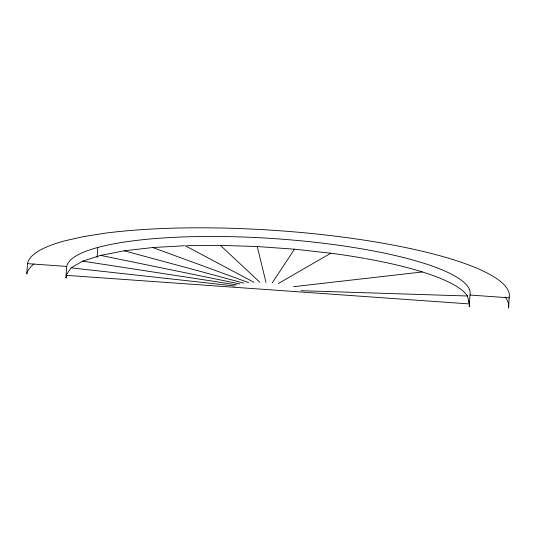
<?xml version="1.0" encoding="UTF-8"?>
<svg xmlns="http://www.w3.org/2000/svg" width="536" height="536" viewBox="0 0 536 536"><rect width="100%" height="100%" fill="white"/><g stroke="black" fill="none" stroke-linecap="round" stroke-linejoin="round"><path stroke-width="0.8" d="M505.093 297.058A241.555 50.652 3.7 0 1 508.53 308.1L509.2 297.822A241.555 50.652 3.7 0 0 369.512 240.979A241.555 50.652 3.7 0 0 104.909 233.214L83.174 236.671L64.608 240.878A241.555 50.652 3.7 0 0 27.47 263.645L26.8 273.916A241.555 50.652 3.7 0 1 33.962 263.973M509.2 297.822L469.992 295.041A202.233 42.411 3.7 0 0 276.489 238.781A202.233 42.411 3.7 0 0 66.685 266.425L65.921 278.07A202.233 42.411 3.7 0 1 66.886 275.357M97.123 257.347L97.773 247.364M469.992 295.041L469.228 306.686A202.233 42.411 3.7 0 0 468.565 301.091M272.208 282.901L294.478 249.186L330.779 253.206A202.233 42.411 3.7 0 1 364.936 258.466M71.717 267.471L82.665 261.146L100.594 255.391L124.225 250.801L152.74 247.538L184.337 245.756M278.258 283.571L330.779 253.206M293.507 286.693L422.274 271.953M186.809 245.696L220.41 245.374L257.267 246.547L294.478 249.186M301.038 290.7L467.472 295.999L469.409 303.945L66.102 275.33L71.033 267.866L234.969 286.01M27.47 263.645L66.685 266.425M82.665 261.146L236.905 284.891M100.594 255.391L239.894 283.933M124.225 250.801L243.833 283.169M152.74 247.538L248.583 282.626M185.168 245.709L253.99 282.318M220.41 245.374L259.866 282.264M257.267 246.547L266.003 282.459M365.793 258.62A202.233 42.411 3.7 0 1 467.472 295.999"/></g></svg>
